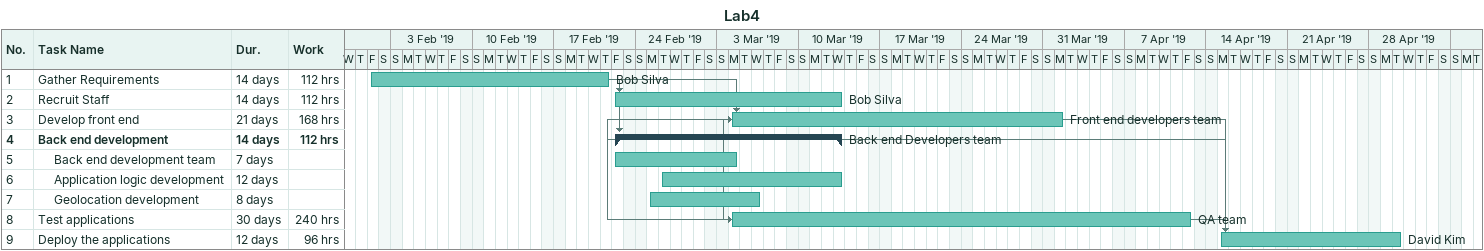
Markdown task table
Lab4

| ID | Level | Task | Duration | Start | Finish | Predecessors | Resources | Work (h) |
|---|---|---|---|---|---|---|---|---|
| 1 | 1 | Gather Requirements | 14d | 2019-02-01 | 2019-02-21 |  | Bob Silva | 112 |
| 2 | 1 | Recruit Staff | 14d | 2019-02-22 | 2019-03-13 | 1 | Bob Silva | 112 |
| 3 | 1 | Develop front end | 21d | 2019-03-04 | 2019-04-01 | 1, 4SS | Front end developers team | 168 |
| 4 | 1 | **Back end development** | 14d | 2019-02-22 | 2019-03-13 | 1 | Back end Developers team | 112 |
| 5 | 2 | Back end development team | 7d | 2019-02-22 | 2019-03-04 |  |  |  |
| 6 | 2 | Application logic development | 12d | 2019-02-26 | 2019-03-13 |  |  |  |
| 7 | 2 | Geolocation development | 8d | 2019-02-25 | 2019-03-06 |  |  |  |
| 8 | 1 | Test applications | 30d | 2019-03-04 | 2019-04-12 | 3SS, 4SS | QA team | 240 |
| 9 | 1 | Deploy the applications | 12d | 2019-04-15 | 2019-04-30 | 3, 4, 8 | David Kim | 96 |
